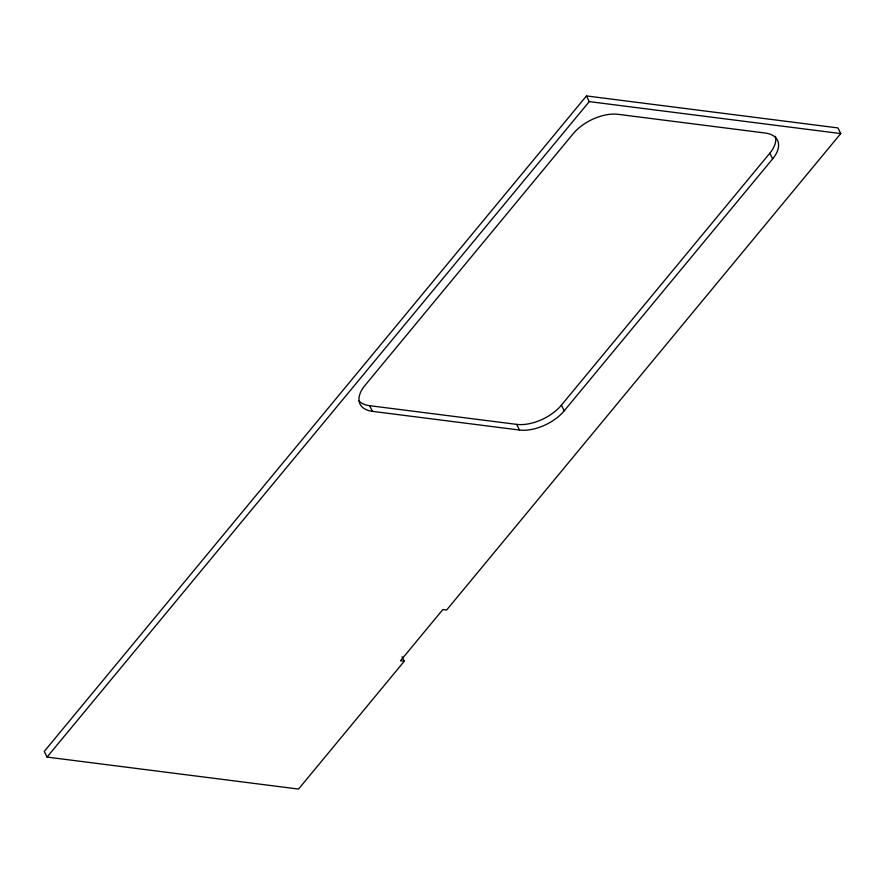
<?xml version="1.0" encoding="UTF-8"?>
<svg xmlns="http://www.w3.org/2000/svg" width="885" height="885" viewBox="0 0 885 885"><rect width="100%" height="100%" fill="white"/><g stroke="black" fill="none" stroke-linecap="round" stroke-linejoin="round"><path stroke-width="1.33" d="M404.268 661.239L400.474 660.763L442.832 609.555L446.626 610.031L840.75 133.58L837.951 127.916L586.467 95.934L44.25 751.42L47.049 757.084L298.533 789.066L404.268 661.239L402.022 656.714M47.049 757.084L589.266 101.609L840.75 133.58M359.033 400.993A34.548 18.817 -26.3 0 0 369.587 405.673L516.674 424.38A34.548 18.817 -26.3 0 0 561.411 405.164L769.828 153.205A34.548 18.817 -26.3 0 0 775.36 136.301M564.21 410.828L772.627 158.88A34.548 18.817 -26.3 0 0 765.171 133.027L618.073 114.32A34.548 18.817 -26.3 0 0 573.336 133.535L364.93 385.484A34.548 18.817 -26.3 0 0 372.386 411.337L519.484 430.044A34.548 18.817 -26.3 0 0 564.21 410.828L561.411 405.164M769.828 153.205L772.627 158.88M586.467 95.934L589.266 101.609M516.674 424.38L519.484 430.044M369.587 405.673L372.386 411.337"/></g></svg>
